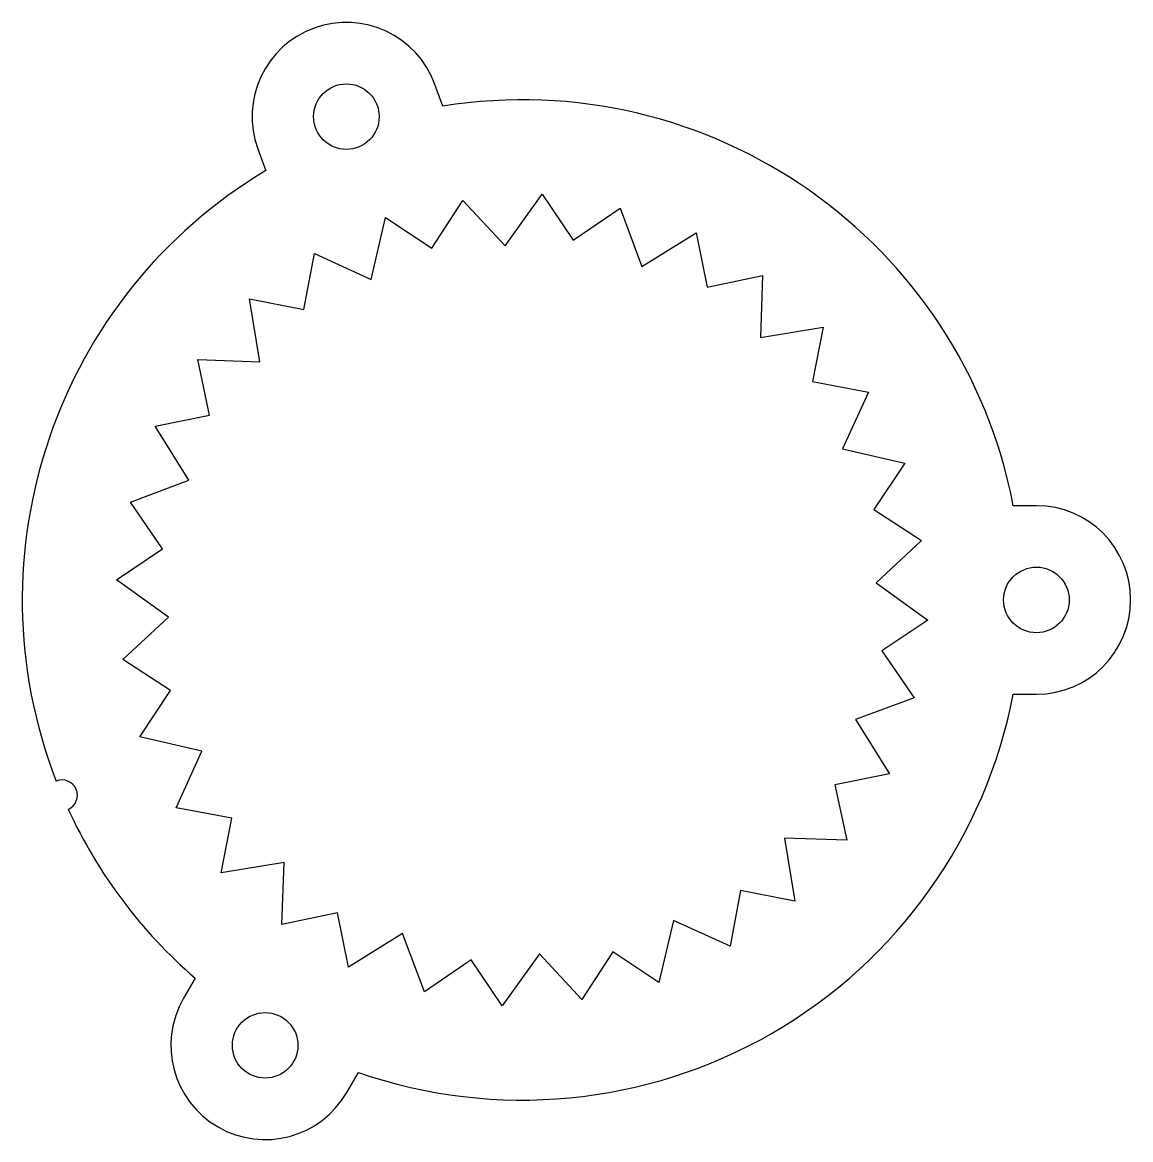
# Model space of a CAD drawing. Header units: millimetres. Extents: x -49 to 59, y -53 to 56.
import ezdxf

# ---------------------------------------------------------------- set-up
doc = ezdxf.new("R2010")
doc.units = ezdxf.units.MM

msp = doc.modelspace()

# ---------------------------------------------------------------- linework, layer by layer
for p, q in [((-7.75, 48.19), (-8.52, 50.32)), ((-25.81, 44.03), (-25.04, 41.89)), ((-1.67, 34.55), (1.96, 39.6)), ((1.96, 39.6), (4.98, 35.11)), ((-8.83, 34.34), (-5.81, 38.99)), ((-5.81, 38.99), (-1.67, 34.55)), ((4.98, 35.11), (9.55, 38.25)), ((9.55, 38.25), (11.68, 32.55)), ((-14.76, 31.28), (-13.35, 37.34)), ((-13.35, 37.34), (-8.83, 34.34)), ((11.68, 32.55), (16.97, 35.84)), ((16.97, 35.84), (18.04, 30.53)), ((-21.31, 28.35), (-20.29, 33.8)), ((-20.29, 33.8), (-14.76, 31.28)), ((18.04, 30.53), (23.46, 31.68)), ((23.46, 31.68), (23.25, 25.61)), ((-26.62, 29.39), (-21.31, 28.35)), ((-25.61, 23.25), (-26.62, 29.39)), ((23.25, 25.61), (29.39, 26.62)), ((29.39, 26.62), (28.35, 21.31)), ((-31.68, 23.46), (-25.61, 23.25)), ((-30.53, 18.04), (-31.68, 23.46)), ((28.35, 21.31), (33.8, 20.29)), ((33.8, 20.29), (31.28, 14.76)), ((-35.84, 16.97), (-30.53, 18.04)), ((-32.55, 11.68), (-35.84, 16.97)), ((31.28, 14.76), (37.34, 13.35)), ((37.34, 13.35), (34.34, 8.83)), ((-38.25, 9.55), (-32.55, 11.68)), ((-35.11, 4.98), (-38.25, 9.55)), ((34.34, 8.83), (38.99, 5.81)), ((50.2, 9.2), (47.93, 9.2)), ((38.99, 5.81), (34.55, 1.67)), ((-39.6, 1.96), (-35.11, 4.98)), ((-34.55, -1.67), (-39.6, 1.96)), ((34.55, 1.67), (39.6, -1.96)), ((-38.99, -5.81), (-34.55, -1.67)), ((39.6, -1.96), (35.11, -4.98)), ((35.11, -4.98), (38.25, -9.55)), ((-34.34, -8.83), (-38.99, -5.81)), ((-37.34, -13.35), (-34.34, -8.83)), ((38.25, -9.55), (32.55, -11.68)), ((47.93, -9.2), (50.2, -9.2)), ((32.55, -11.68), (35.84, -16.97)), ((-31.28, -14.76), (-37.34, -13.35)), ((-33.8, -20.29), (-31.28, -14.76)), ((35.84, -16.97), (30.53, -18.04)), ((30.53, -18.04), (31.68, -23.46)), ((-28.35, -21.31), (-33.8, -20.29)), ((-29.39, -26.62), (-28.35, -21.31)), ((25.61, -23.25), (26.62, -29.39)), ((31.68, -23.46), (25.61, -23.25)), ((-23.25, -25.61), (-29.39, -26.62)), ((-23.46, -31.68), (-23.25, -25.61)), ((21.31, -28.35), (20.29, -33.8)), ((26.62, -29.39), (21.31, -28.35)), ((-18.04, -30.53), (-23.46, -31.68)), ((-16.97, -35.84), (-18.04, -30.53)), ((14.76, -31.28), (13.35, -37.34)), ((20.29, -33.8), (14.76, -31.28)), ((-11.68, -32.55), (-16.97, -35.84)), ((-9.55, -38.25), (-11.68, -32.55)), ((1.67, -34.55), (-1.96, -39.6)), ((5.81, -38.99), (1.67, -34.55)), ((8.83, -34.34), (5.81, -38.99)), ((13.35, -37.34), (8.83, -34.34)), ((-4.98, -35.11), (-9.55, -38.25)), ((-1.96, -39.6), (-4.98, -35.11)), ((-31.93, -36.91), (-33.07, -38.87)), ((-17.13, -48.07), (-16, -46.11))]:
    msp.add_line(p, q)
for centre in [(-17.17, 47.17), (50.2, 0), (-25.1, -43.47)]:
    msp.add_circle(centre, 3.2)
for centre, radius, start, end in [((-17.17, 47.17), 9.2, 20, 200), ((0, 0), 48.81, 10.8654, 99.1346), ((0, 0), 48.81, 120.8654, 201.239), ((50.2, 0), 9.2, -90, 90), ((0, 0), 48.81, 250.8654, 349.1346), ((-44.93, -19.07), 1.5, -66.1195, 112.1195), ((0, 0), 48.81, 204.761, 229.1346), ((-25.1, -43.47), 9.2, 150, 330)]:
    msp.add_arc(centre, radius, start, end)

doc.saveas('drawing.dxf')
